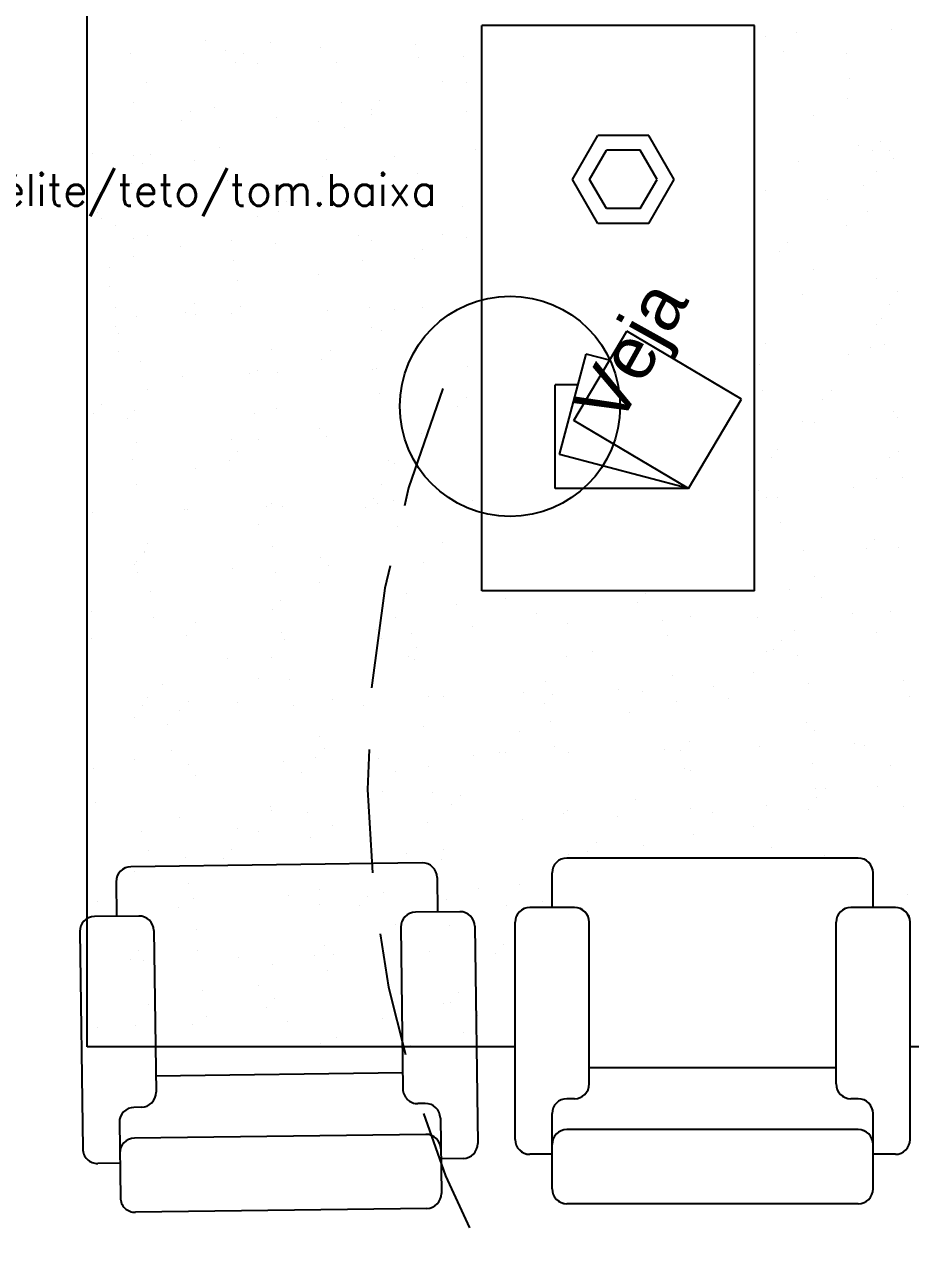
# Model space of a CAD drawing. Header units: millimetres. Extents: x 2182 to 2335, y 1488 to 1614.
# Drawn here: x 2254.637 to 2256.432, y 1510.152 to 1512.62 of the extents above; entities that cross this region are included whole.
import ezdxf

# ---------------------------------------------------------------- set-up
doc = ezdxf.new("R2010")
doc.units = ezdxf.units.MM
doc.linetypes.add('DASHED', pattern=[0.75, 0.5, -0.25])
doc.styles.add('Arial', font='arial.ttf')
doc.styles.add('ROMANS', font='romans')

# ---------------------------------------------------------------- blocks, each defined once
blk = doc.blocks.new('MOD-SOF1')
for p, q in [((-0.295, 0.35), (0.295, 0.35)), ((-0.325, 0.1675), (-0.325, 0.32)), ((0.325, 0.1675), (0.325, 0.32)), ((-0.37, 0.25), (-0.325, 0.25)), ((0.325, 0.25), (0.37, 0.25)), ((-0.4, -0.22), (-0.4, 0.22)), ((-0.295, 0.2), (0.295, 0.2)), ((0.4, -0.22), (0.4, 0.22)), ((-0.295, 0.1375), (-0.28, 0.1375)), ((0.28, 0.1375), (0.295, 0.1375)), ((-0.25, -0.22), (-0.25, 0.1075)), ((0.25, -0.22), (0.25, 0.1075)), ((-0.25, 0.075), (0.25, 0.075)), ((-0.37, -0.25), (-0.28, -0.25)), ((-0.325, -0.32), (-0.325, -0.2511)), ((0.28, -0.25), (0.37, -0.25)), ((0.325, -0.32), (0.325, -0.2511)), ((-0.295, -0.35), (0.295, -0.35))]:
    blk.add_line(p, q)
for centre, start, end in [((-0.295, 0.32), 90, 180), ((0.295, 0.32), 0, 90), ((-0.37, 0.22), 90, 180), ((0.37, 0.22), 0, 90), ((-0.295, 0.23), 180, 270), ((0.295, 0.23), 270, 0), ((-0.295, 0.1675), 180, 270), ((0.295, 0.1675), 270, 0), ((-0.28, 0.1075), 0, 90), ((0.28, 0.1075), 90, 180), ((-0.37, -0.22), 180, 270), ((-0.28, -0.22), 270, 0), ((0.28, -0.22), 180, 270), ((0.37, -0.22), 270, 0), ((-0.295, -0.32), 180, 270), ((0.295, -0.32), 270, 0)]:
    blk.add_arc(centre, 0.03, start, end)
blk = doc.blocks.new('_X361')
for p, q in [((-0.6596, 1.062), (-0.6596, 1.062)), ((-0.6034, 1.0623), (-0.6034, 1.0623)), ((-0.1337, 1.0705), (-0.1337, 1.0705)), ((-1.4473, 1.0502), (-1.4473, 1.0502)), ((-1.1915, 1.049), (-1.1915, 1.049)), ((-0.991, 1.0543), (-0.991, 1.0543)), ((-0.9214, 1.0587), (-0.9214, 1.0587)), ((-0.4038, 1.0608), (-0.4038, 1.0608)), ((-0.2033, 1.0589), (-0.2033, 1.0589)), ((-0.1848, 1.042), (-0.1848, 1.042)), ((0.1907, 1.0425), (0.1907, 1.0425)), ((0.2028, 1.0501), (0.2028, 1.0501)), ((0.2428, 1.0493), (0.2428, 1.0493)), ((0.3241, 1.06), (0.3241, 1.06)), ((-0.0264, 1.0139), (-0.0264, 1.0139)), ((0.0549, 1.0246), (0.0549, 1.0246)), ((-0.2143, 0.9892), (-0.2143, 0.9892)), ((-0.0784, 1.007), (-0.0784, 1.007)), ((-1.4427, 0.9734), (-1.4427, 0.9734)), ((-1.3101, 0.9834), (-1.3101, 0.9834)), ((-1.2916, 0.9665), (-1.2916, 0.9665)), ((-1.1313, 0.974), (-1.1313, 0.974)), ((-0.904, 0.9746), (-0.904, 0.9746)), ((-0.8199, 0.9746), (-0.8199, 0.9746)), ((-0.5244, 0.9683), (-0.5244, 0.9683)), ((-0.5085, 0.9751), (-0.5085, 0.9751)), ((-0.5039, 0.9711), (-0.5039, 0.9711)), ((-0.3476, 0.9716), (-0.3476, 0.9716)), ((-0.2956, 0.9785), (-0.2956, 0.9785)), ((-0.2627, 0.9716), (-0.2627, 0.9716)), ((-0.1971, 0.9757), (-0.1971, 0.9757)), ((-0.0069, 0.9704), (-0.0069, 0.9704)), ((0.1143, 0.9763), (0.1143, 0.9763)), ((0.2632, 0.9801), (0.2632, 0.9801)), ((0.4257, 0.9768), (0.4257, 0.9768)), ((0.525, 0.9835), (0.525, 0.9835)), ((-1.4006, 0.9466), (-1.4006, 0.9466)), ((-1.3121, 0.9564), (-1.3121, 0.9564)), ((-1.0892, 0.9471), (-1.0892, 0.9471)), ((-1.0503, 0.9598), (-1.0503, 0.9598)), ((-0.7945, 0.9585), (-0.7945, 0.9585)), ((-0.7777, 0.9477), (-0.7777, 0.9477)), ((-0.5647, 0.943), (-0.5647, 0.943)), ((-0.4854, 0.9542), (-0.4854, 0.9542)), ((-0.4834, 0.9537), (-0.4834, 0.9537)), ((-0.4663, 0.9483), (-0.4663, 0.9483)), ((-0.1549, 0.9488), (-0.1549, 0.9488)), ((-0.0978, 0.9623), (-0.0978, 0.9623)), ((0.1565, 0.9494), (0.1565, 0.9494)), ((0.3023, 0.9588), (0.3023, 0.9588)), ((0.3208, 0.942), (0.3208, 0.942)), ((0.4679, 0.95), (0.4679, 0.95)), ((-0.7526, 0.9183), (-0.7526, 0.9183)), ((-0.6168, 0.9362), (-0.6168, 0.9362)), ((-0.886, 0.9007), (-0.886, 0.9007)), ((-0.8339, 0.9076), (-0.8339, 0.9076)), ((-1.2046, 0.8868), (-1.2046, 0.8868)), ((-1.1551, 0.8653), (-1.1551, 0.8653)), ((-1.1031, 0.8721), (-1.1031, 0.8721)), ((-1.0218, 0.8828), (-1.0218, 0.8828)), ((-0.9151, 0.866), (-0.9151, 0.866)), ((-0.8045, 0.8834), (-0.8045, 0.8834)), ((-0.786, 0.8665), (-0.786, 0.8665)), ((-0.6533, 0.8694), (-0.6533, 0.8694)), ((-0.3984, 0.8745), (-0.3984, 0.8745)), ((-0.3975, 0.8681), (-0.3975, 0.8681)), ((-0.1274, 0.8779), (-0.1274, 0.8779)), ((0.0017, 0.8711), (0.0017, 0.8711)), ((0.1343, 0.8812), (0.1343, 0.8812)), ((0.3901, 0.88), (0.3901, 0.88)), ((-1.441, 0.8575), (-1.441, 0.8575)), ((-1.291, 0.8474), (-1.291, 0.8474)), ((-1.2488, 0.8499), (-1.2488, 0.8499)), ((-1.1852, 0.8563), (-1.1852, 0.8563)), ((-0.9373, 0.8504), (-0.9373, 0.8504)), ((-0.6259, 0.851), (-0.6259, 0.851)), ((-0.3145, 0.8516), (-0.3145, 0.8516)), ((-0.0031, 0.8521), (-0.0031, 0.8521)), ((0.0201, 0.8542), (0.0201, 0.8542)), ((0.3083, 0.8527), (0.3083, 0.8527)), ((0.4078, 0.8622), (0.4078, 0.8622)), ((-1.4243, 0.8298), (-1.4243, 0.8298)), ((-1.3723, 0.8367), (-1.3723, 0.8367)), ((0.5521, 0.8311), (0.5521, 0.8311)), ((-1.1051, 0.7956), (-1.1051, 0.7956)), ((0.2829, 0.7957), (0.2829, 0.7957)), ((0.335, 0.8025), (0.335, 0.8025)), ((0.4163, 0.8133), (0.4163, 0.8133)), ((0.5313, 0.7908), (0.5313, 0.7908)), ((-1.0867, 0.7787), (-1.0867, 0.7787)), ((-1.044, 0.7671), (-1.044, 0.7671)), ((-0.7882, 0.7659), (-0.7882, 0.7659)), ((-0.6991, 0.7867), (-0.6991, 0.7867)), ((-0.5181, 0.7756), (-0.5181, 0.7756)), ((-0.2989, 0.7833), (-0.2989, 0.7833)), ((-0.2805, 0.7664), (-0.2805, 0.7664)), ((-0.2564, 0.7789), (-0.2564, 0.7789)), ((-0.0006, 0.7777), (-0.0006, 0.7777)), ((0.0658, 0.7671), (0.0658, 0.7671)), ((0.1071, 0.7745), (0.1071, 0.7745)), ((0.1471, 0.7778), (0.1471, 0.7778)), ((0.2695, 0.7874), (0.2695, 0.7874)), ((0.5073, 0.771), (0.5073, 0.771)), ((-1.3058, 0.7638), (-1.3058, 0.7638)), ((-0.1221, 0.7424), (-0.1221, 0.7424)), ((0.0138, 0.7603), (0.0138, 0.7603)), ((0.5257, 0.7541), (0.5257, 0.7541)), ((-1.362, 0.723), (-1.362, 0.723)), ((-1.0506, 0.7236), (-1.0506, 0.7236)), ((-0.7391, 0.7242), (-0.7391, 0.7242)), ((-0.4277, 0.7247), (-0.4277, 0.7247)), ((-0.2554, 0.7248), (-0.2554, 0.7248)), ((-0.2034, 0.7317), (-0.2034, 0.7317)), ((-0.1163, 0.7253), (-0.1163, 0.7253)), ((0.1951, 0.7259), (0.1951, 0.7259)), ((0.5065, 0.7264), (0.5065, 0.7264)), ((-1.4057, 0.7078), (-1.4057, 0.7078)), ((-1.3198, 0.6962), (-1.3198, 0.6962)), ((-1.0084, 0.6967), (-1.0084, 0.6967)), ((-0.9997, 0.699), (-0.9997, 0.699)), ((-0.697, 0.6973), (-0.697, 0.6973)), ((-0.5995, 0.6955), (-0.5995, 0.6955)), ((-0.4725, 0.6962), (-0.4725, 0.6962)), ((-0.3912, 0.7069), (-0.3912, 0.7069)), ((-0.3856, 0.6979), (-0.3856, 0.6979)), ((-0.0741, 0.6984), (-0.0741, 0.6984)), ((0.2373, 0.699), (0.2373, 0.699)), ((0.5487, 0.6996), (0.5487, 0.6996)), ((-1.3873, 0.6909), (-1.3873, 0.6909)), ((-0.9088, 0.6733), (-0.9088, 0.6733)), ((-0.6604, 0.6715), (-0.6604, 0.6715)), ((-0.647, 0.6767), (-0.647, 0.6767)), ((-0.5811, 0.6787), (-0.5811, 0.6787)), ((-0.5246, 0.6894), (-0.5246, 0.6894)), ((-0.3912, 0.6754), (-0.3912, 0.6754)), ((-0.1935, 0.6867), (-0.1935, 0.6867)), ((-0.1212, 0.6852), (-0.1212, 0.6852)), ((0.1406, 0.6885), (0.1406, 0.6885)), ((0.2067, 0.6833), (0.2067, 0.6833)), ((0.2251, 0.6664), (0.2251, 0.6664)), ((0.3964, 0.6873), (0.3964, 0.6873)), ((-1.4347, 0.6648), (-1.4347, 0.6648)), ((-1.1789, 0.6636), (-1.1789, 0.6636)), ((-0.7938, 0.6539), (-0.7938, 0.6539)), ((-0.7417, 0.6608), (-0.7417, 0.6608)), ((-1.0629, 0.6185), (-1.0629, 0.6185)), ((-1.0109, 0.6254), (-1.0109, 0.6254)), ((-0.9296, 0.6361), (-0.9296, 0.6361)), ((-1.4794, 0.5989), (-1.4794, 0.5989)), ((-1.3003, 0.6112), (-1.3003, 0.6112)), ((-1.1988, 0.6006), (-1.1988, 0.6006)), ((-1.168, 0.5995), (-1.168, 0.5995)), ((-0.9001, 0.6078), (-0.9001, 0.6078)), ((-0.8566, 0.6), (-0.8566, 0.6)), ((-0.5452, 0.6006), (-0.5452, 0.6006)), ((-0.4941, 0.5989), (-0.4941, 0.5989)), ((-0.2338, 0.6012), (-0.2338, 0.6012)), ((-0.0939, 0.5955), (-0.0939, 0.5955)), ((0.0777, 0.6017), (0.0777, 0.6017)), ((0.2758, 0.5948), (0.2758, 0.5948)), ((0.3891, 0.6023), (0.3891, 0.6023)), ((0.5376, 0.5981), (0.5376, 0.5981)), ((-1.3321, 0.5831), (-1.3321, 0.5831)), ((-1.2995, 0.5711), (-1.2995, 0.5711)), ((-1.2801, 0.5899), (-1.2801, 0.5899)), ((-1.0377, 0.5744), (-1.0377, 0.5744)), ((-0.8817, 0.5909), (-0.8817, 0.5909)), ((-0.7819, 0.5732), (-0.7819, 0.5732)), ((-0.5118, 0.5829), (-0.5118, 0.5829)), ((-0.2501, 0.5863), (-0.2501, 0.5863)), ((-0.0755, 0.5786), (-0.0755, 0.5786)), ((0.0057, 0.585), (0.0057, 0.585)), ((0.3121, 0.5867), (0.3121, 0.5867)), ((-1.4679, 0.5652), (-1.4679, 0.5652)), ((0.3751, 0.5489), (0.3751, 0.5489)), ((0.4272, 0.5558), (0.4272, 0.5558)), ((0.5085, 0.5665), (0.5085, 0.5665)), ((-1.2007, 0.52), (-1.2007, 0.52)), ((0.158, 0.5203), (0.158, 0.5203)), ((0.2393, 0.531), (0.2393, 0.531)), ((-1.1823, 0.5031), (-1.1823, 0.5031)), ((-0.7947, 0.5112), (-0.7947, 0.5112)), ((-0.3946, 0.5077), (-0.3946, 0.5077)), ((-0.0299, 0.4956), (-0.0299, 0.4956)), ((0.0115, 0.4989), (0.0115, 0.4989)), ((0.106, 0.5135), (0.106, 0.5135)), ((0.1469, 0.4958), (0.1469, 0.4958)), ((0.4027, 0.4946), (0.4027, 0.4946)), ((0.4116, 0.4955), (0.4116, 0.4955)), ((-1.4284, 0.4721), (-1.4284, 0.4721)), ((-1.2812, 0.4726), (-1.2812, 0.4726)), ((-1.1726, 0.4709), (-1.1726, 0.4709)), ((-0.9698, 0.4732), (-0.9698, 0.4732)), ((-0.9025, 0.4806), (-0.9025, 0.4806)), ((-0.6584, 0.4738), (-0.6584, 0.4738)), ((-0.6407, 0.484), (-0.6407, 0.484)), ((-0.3849, 0.4828), (-0.3849, 0.4828)), ((-0.3761, 0.4908), (-0.3761, 0.4908)), ((-0.347, 0.4743), (-0.347, 0.4743)), ((-0.1632, 0.478), (-0.1632, 0.478)), ((-0.1149, 0.4925), (-0.1149, 0.4925)), ((-0.1112, 0.4849), (-0.1112, 0.4849)), ((-0.0356, 0.4749), (-0.0356, 0.4749)), ((0.2759, 0.4755), (0.2759, 0.4755)), ((0.4301, 0.4786), (0.4301, 0.4786)), ((-1.239, 0.4458), (-1.239, 0.4458)), ((-0.9276, 0.4463), (-0.9276, 0.4463)), ((-0.6162, 0.4469), (-0.6162, 0.4469)), ((-0.3803, 0.4495), (-0.3803, 0.4495)), ((-0.3048, 0.4475), (-0.3048, 0.4475)), ((-0.299, 0.4602), (-0.299, 0.4602)), ((0.0066, 0.448), (0.0066, 0.448)), ((0.318, 0.4486), (0.318, 0.4486)), ((-1.0953, 0.4234), (-1.0953, 0.4234)), ((-0.6952, 0.42), (-0.6952, 0.42)), ((-0.5682, 0.4247), (-0.5682, 0.4247)), ((-0.4324, 0.4426), (-0.4324, 0.4426)), ((-1.4829, 0.4154), (-1.4829, 0.4154)), ((-0.7016, 0.4072), (-0.7016, 0.4072)), ((-0.6767, 0.4031), (-0.6767, 0.4031)), ((-0.6495, 0.414), (-0.6495, 0.414)), ((-0.2891, 0.4111), (-0.2891, 0.4111)), ((0.111, 0.4077), (0.111, 0.4077)), ((0.2821, 0.4021), (0.2821, 0.4021)), ((0.5171, 0.3988), (0.5171, 0.3988)), ((0.5439, 0.4054), (0.5439, 0.4054)), ((-1.2932, 0.3784), (-1.2932, 0.3784)), ((-1.0314, 0.3817), (-1.0314, 0.3817)), ((-0.9707, 0.3717), (-0.9707, 0.3717)), ((-0.9187, 0.3786), (-0.9187, 0.3786)), ((-0.8374, 0.3893), (-0.8374, 0.3893)), ((-0.7756, 0.3805), (-0.7756, 0.3805)), ((-0.5055, 0.3902), (-0.5055, 0.3902)), ((-0.2438, 0.3936), (-0.2438, 0.3936)), ((0.012, 0.3923), (0.012, 0.3923)), ((0.1295, 0.3908), (0.1295, 0.3908)), ((-1.3986, 0.3485), (-1.3986, 0.3485)), ((-1.1066, 0.3538), (-1.1066, 0.3538)), ((-1.0872, 0.349), (-1.0872, 0.349)), ((-0.7758, 0.3496), (-0.7758, 0.3496)), ((-0.4644, 0.3502), (-0.4644, 0.3502)), ((-0.153, 0.3507), (-0.153, 0.3507)), ((0.1584, 0.3513), (0.1584, 0.3513)), ((0.4698, 0.3519), (0.4698, 0.3519)), ((-1.3959, 0.3356), (-1.3959, 0.3356)), ((-1.2399, 0.3363), (-1.2399, 0.3363)), ((-1.1879, 0.3431), (-1.1879, 0.3431)), ((-0.9958, 0.3322), (-0.9958, 0.3322)), ((-0.5897, 0.3234), (-0.5897, 0.3234)), ((-1.457, 0.3077), (-1.457, 0.3077)), ((-1.3757, 0.3184), (-1.3757, 0.3184)), ((-0.9773, 0.3153), (-0.9773, 0.3153)), ((-0.1896, 0.3199), (-0.1896, 0.3199)), ((-0.1712, 0.303), (-0.1712, 0.303)), ((-0.1086, 0.2998), (-0.1086, 0.2998)), ((0.1532, 0.3031), (0.1532, 0.3031)), ((0.2165, 0.3111), (0.2165, 0.3111)), ((0.409, 0.3019), (0.409, 0.3019)), ((0.4673, 0.3021), (0.4673, 0.3021)), ((0.5194, 0.309), (0.5194, 0.309)), ((-1.4221, 0.2795), (-1.4221, 0.2795)), ((-1.1663, 0.2782), (-1.1663, 0.2782)), ((-0.8962, 0.288), (-0.8962, 0.288)), ((-0.6345, 0.2913), (-0.6345, 0.2913)), ((-0.3786, 0.2901), (-0.3786, 0.2901)), ((0.2502, 0.2736), (0.2502, 0.2736)), ((0.3315, 0.2843), (0.3315, 0.2843)), ((-1.2964, 0.2444), (-1.2964, 0.2444)), ((-1.278, 0.2275), (-1.278, 0.2275)), ((-1.2004, 0.2222), (-1.2004, 0.2222)), ((-0.8903, 0.2356), (-0.8903, 0.2356)), ((-0.889, 0.2228), (-0.889, 0.2228)), ((-0.5776, 0.2233), (-0.5776, 0.2233)), ((-1.1583, 0.1954), (-1.1583, 0.1954)), ((-1.0251, 0.189), (-1.0251, 0.189)), ((-0.8469, 0.1959), (-0.8469, 0.1959)), ((-0.7693, 0.1878), (-0.7693, 0.1878)), ((-0.6094, 0.1604), (-0.6094, 0.1604)), ((-1.191, 0.1478), (-1.191, 0.1478)), ((-0.8785, 0.125), (-0.8785, 0.125)), ((-0.8265, 0.1318), (-0.8265, 0.1318)), ((-0.7908, 0.1444), (-0.7908, 0.1444)), ((-0.7724, 0.1275), (-0.7724, 0.1275)), ((-0.7452, 0.1425), (-0.7452, 0.1425)), ((-1.0144, 0.1071), (-1.0144, 0.1071)), ((-0.6951, 0.0992), (-0.6951, 0.0992)), ((-1.0957, 0.0964), (-1.0957, 0.0964)), ((-1.0065, 0.0986), (-1.0065, 0.0986)), ((-0.8899, 0.0953), (-0.8899, 0.0953)), ((-0.6282, 0.0986), (-0.6282, 0.0986)), ((-1.0914, 0.0566), (-1.0914, 0.0566)), ((-1.073, 0.0397), (-1.073, 0.0397)), ((-0.6854, 0.0478), (-0.6854, 0.0478)), ((-1.0188, -0.0036), (-1.0188, -0.0036)), ((-0.763, -0.0049), (-0.763, -0.0049)), ((-0.986, -0.04), (-0.986, -0.04)), ((-0.8083, -0.0276), (-0.8083, -0.0276)), ((-0.5859, -0.0434), (-0.5859, -0.0434)), ((-1.0775, -0.0551), (-1.0775, -0.0551)), ((-0.7661, -0.0545), (-0.7661, -0.0545)), ((-0.5674, -0.0603), (-0.5674, -0.0603)), ((-0.8836, -0.0974), (-0.8836, -0.0974)), ((-0.6219, -0.0941), (-0.6219, -0.0941)), ((-0.7863, -0.1218), (-0.7863, -0.1218)), ((-0.7343, -0.115), (-0.7343, -0.115)), ((-0.653, -0.1043), (-0.653, -0.1043)), ((-0.9222, -0.1397), (-0.9222, -0.1397)), ((-0.8865, -0.1312), (-0.8865, -0.1312)), ((-1.0555, -0.1573), (-1.0555, -0.1573)), ((-1.0035, -0.1504), (-1.0035, -0.1504)), ((-0.9257, -0.1518), (-0.9257, -0.1518)), ((-0.868, -0.1481), (-0.868, -0.1481)), ((-0.6143, -0.1512), (-0.6143, -0.1512)), ((-1.0125, -0.1963), (-1.0125, -0.1963)), ((-0.7567, -0.1975), (-0.7567, -0.1975)), ((-0.781, -0.2278), (-0.781, -0.2278)), ((-1.0389, -0.2786), (-1.0389, -0.2786)), ((-0.8773, -0.2901), (-0.8773, -0.2901)), ((-0.7275, -0.278), (-0.7275, -0.278)), ((-0.6156, -0.2867), (-0.6156, -0.2867)), ((-0.3597, -0.288), (-0.3597, -0.288)), ((-0.1037, -0.2909), (-0.1037, -0.2909)), ((-1.0816, -0.3156), (-1.0816, -0.3156)), ((-0.9968, -0.3055), (-0.9968, -0.3055)), ((-0.6853, -0.3049), (-0.6853, -0.3049)), ((-0.6815, -0.319), (-0.6815, -0.319)), ((-0.3739, -0.3043), (-0.3739, -0.3043)), ((-0.2916, -0.3156), (-0.2916, -0.3156)), ((-0.1558, -0.2977), (-0.1558, -0.2977)), ((-0.0625, -0.3038), (-0.0625, -0.3038)), ((0.2489, -0.3032), (0.2489, -0.3032)), ((0.5603, -0.3026), (0.5603, -0.3026)), ((-0.6631, -0.3359), (-0.6631, -0.3359)), ((-0.425, -0.3332), (-0.425, -0.3332)), ((-0.3729, -0.3263), (-0.3729, -0.3263)), ((-0.2755, -0.3279), (-0.2755, -0.3279)), ((0.1247, -0.3313), (0.1247, -0.3313)), ((0.5307, -0.3401), (0.5307, -0.3401)), ((-0.6941, -0.3686), (-0.6941, -0.3686)), ((-0.6421, -0.3617), (-0.6421, -0.3617)), ((-0.5608, -0.351), (-0.5608, -0.351)), ((0.1431, -0.3482), (0.1431, -0.3482)), ((0.3073, -0.3687), (0.3073, -0.3687)), ((0.5691, -0.3653), (0.5691, -0.3653)), ((-1.0062, -0.389), (-1.0062, -0.389)), ((-0.83, -0.3865), (-0.83, -0.3865)), ((-0.7504, -0.3902), (-0.7504, -0.3902)), ((-0.4803, -0.3805), (-0.4803, -0.3805)), ((-0.2186, -0.3772), (-0.2186, -0.3772)), ((0.0372, -0.3784), (0.0372, -0.3784)), ((-0.9821, -0.4068), (-0.9821, -0.4068)), ((-0.9633, -0.404), (-0.9633, -0.404)), ((-0.9113, -0.3972), (-0.9113, -0.3972)), ((-0.8449, -0.4022), (-0.8449, -0.4022)), ((-0.5761, -0.4156), (-0.5761, -0.4156)), ((-0.5335, -0.4016), (-0.5335, -0.4016)), ((-0.2221, -0.4011), (-0.2221, -0.4011)), ((-0.1759, -0.4191), (-0.1759, -0.4191)), ((0.0893, -0.4005), (0.0893, -0.4005)), ((0.4007, -0.3999), (0.4007, -0.3999)), ((-1.0991, -0.4219), (-1.0991, -0.4219)), ((-0.9637, -0.4237), (-0.9637, -0.4237)), ((-0.1575, -0.436), (-0.1575, -0.436)), ((0.2301, -0.4279), (0.2301, -0.4279)), ((0.1784, -0.4676), (0.1784, -0.4676)), ((0.4342, -0.4688), (0.4342, -0.4688)), ((0.5268, -0.4668), (0.5268, -0.4668)), ((-0.871, -0.4828), (-0.871, -0.4828)), ((-0.6093, -0.4794), (-0.6093, -0.4794)), ((-0.3534, -0.4806), (-0.3534, -0.4806)), ((-0.0834, -0.4709), (-0.0834, -0.4709)), ((0.3389, -0.4915), (0.3389, -0.4915)), ((0.4748, -0.4736), (0.4748, -0.4736)), ((-0.8767, -0.5034), (-0.8767, -0.5034)), ((-0.4765, -0.5068), (-0.4765, -0.5068)), ((-0.0705, -0.5157), (-0.0705, -0.5157)), ((0.2056, -0.5091), (0.2056, -0.5091)), ((0.2576, -0.5022), (0.2576, -0.5022)), ((-0.9582, -0.529), (-0.9582, -0.529)), ((-0.6467, -0.5284), (-0.6467, -0.5284)), ((-0.4581, -0.5237), (-0.4581, -0.5237)), ((-0.3353, -0.5279), (-0.3353, -0.5279)), ((-0.0239, -0.5273), (-0.0239, -0.5273)), ((-0.0115, -0.5376), (-0.0115, -0.5376)), ((0.0698, -0.5269), (0.0698, -0.5269)), ((0.2875, -0.5268), (0.2875, -0.5268)), ((0.3296, -0.5191), (0.3296, -0.5191)), ((0.3481, -0.536), (0.3481, -0.536)), ((-0.916, -0.5559), (-0.916, -0.5559)), ((-0.6046, -0.5553), (-0.6046, -0.5553)), ((-0.2932, -0.5547), (-0.2932, -0.5547)), ((-0.1994, -0.5624), (-0.1994, -0.5624)), ((-0.0636, -0.5445), (-0.0636, -0.5445)), ((0.0183, -0.5542), (0.0183, -0.5542)), ((0.3136, -0.5613), (0.3136, -0.5613)), ((0.3297, -0.5536), (0.3297, -0.5536)), ((0.5754, -0.558), (0.5754, -0.558)), ((-1.1773, -0.5912), (-1.1773, -0.5912)), ((-0.9999, -0.5817), (-0.9999, -0.5817)), ((-0.7441, -0.5829), (-0.7441, -0.5829)), ((-0.474, -0.5732), (-0.474, -0.5732)), ((-0.3328, -0.5799), (-0.3328, -0.5799)), ((-0.2807, -0.5731), (-0.2807, -0.5731)), ((-0.2123, -0.5698), (-0.2123, -0.5698)), ((0.0435, -0.5711), (0.0435, -0.5711)), ((-0.7772, -0.5946), (-0.7772, -0.5946))]:
    blk.add_line(p, q)
blk = doc.blocks.new('S-ESTAR')
at = {"color": 1}
for p, q in [((-1.5048, 1.2793), (1.4645, 1.2793)), ((-1.5048, 0.4129), (-1.5048, 1.2793)), ((-0.5815, -0.0721), (-0.5815, 0.48)), ((-0.5815, 0.48), (0.5636, 0.48)), ((0.5636, -0.0721), (0.5636, 0.48)), ((0.1627, 0.2451), (0.2519, 0.2966)), ((0.2519, 0.2966), (0.3411, 0.2451)), ((0.1927, 0.2278), (0.2519, 0.262)), ((0.2519, 0.262), (0.3111, 0.2278)), ((0.1627, 0.1421), (0.1627, 0.2451)), ((0.1927, 0.1595), (0.1927, 0.2278)), ((0.3111, 0.1595), (0.3111, 0.2278)), ((0.3411, 0.1421), (0.3411, 0.2451)), ((0.1927, 0.1595), (0.2519, 0.1253)), ((0.2519, 0.1253), (0.3111, 0.1595)), ((0.1627, 0.1421), (0.2519, 0.0906)), ((0.2519, 0.0906), (0.3411, 0.1421)), ((-0.5815, -0.0721), (0.5636, -0.0721)), ((-1.5048, -0.9126), (-1.5048, -0.3871))]:
    blk.add_line(p, q, dxfattribs=at)
for p, q in [((-1.6928, 0.4129), (-1.2528, 0.4129)), ((-1.7228, 0.3379), (-1.7228, 0.3829)), ((-1.2228, 0.2929), (-1.2228, 0.3829)), ((-1.7928, 0.3379), (-1.6403, 0.3379)), ((-1.2217, 0.3379), (-1.1528, 0.3379)), ((-0.3741, 0.0617), (-0.3741, 0.3317)), ((-0.3741, 0.3317), (-0.1641, 0.3317)), ((-0.3741, 0.0617), (-0.305, 0.3228)), ((-0.305, 0.3228), (-0.102, 0.2691)), ((-0.1641, 0.2855), (-0.1641, 0.3317)), ((-1.8228, -0.2821), (-1.8228, 0.3079)), ((-1.6728, -0.2821), (-1.6728, 0.3079)), ((-1.6103, 0.2929), (-1.6103, 0.3079)), ((-1.1228, -0.2821), (-1.1228, 0.3079)), ((-0.3741, 0.0617), (-0.2363, 0.2939)), ((-0.2363, 0.2939), (-0.0557, 0.1868)), ((-1.5803, 0.2629), (-1.2528, 0.2629)), ((-1.5478, -0.2371), (-1.5478, 0.2629)), ((-0.1145, 0.2217), (-0.102, 0.2691)), ((-0.1935, -0.0454), (-0.0557, 0.1868)), ((-0.3741, 0.0617), (-0.1935, -0.0454)), ((-1.5803, -0.2371), (-1.2528, -0.2371)), ((-1.6103, -0.2821), (-1.6103, -0.2671)), ((-1.2228, -0.3571), (-1.2228, -0.2671)), ((-1.7928, -0.3121), (-1.6403, -0.3121)), ((-1.7228, -0.3571), (-1.7228, -0.3121)), ((-1.2217, -0.3121), (-1.1528, -0.3121)), ((-1.6928, -0.3871), (-1.2528, -0.3871))]:
    blk.add_line(p, q)
for centre, start, end in [((-1.6928, 0.3829), 90, 180), ((-1.2528, 0.3829), 0, 90), ((-1.7928, 0.3079), 90, 180), ((-1.7028, 0.3079), 0, 90), ((-1.6403, 0.3079), 0, 90), ((-1.1528, 0.3079), 0, 90), ((-1.5803, 0.2929), 180, 270), ((-1.2528, 0.2929), 270, 0), ((-1.5803, -0.2671), 90, 180), ((-1.2528, -0.2671), 0, 90), ((-1.7928, -0.2821), 180, 270), ((-1.7028, -0.2821), 270, 0), ((-1.6403, -0.2821), 270, 0), ((-1.1528, -0.2821), 270, 0), ((-1.6928, -0.3571), 180, 270), ((-1.2528, -0.3571), 270, 0)]:
    blk.add_arc(centre, 0.03, start, end)
blk.add_blockref('_X361', (-0.0189, 0.2087))
at = {"style": 'Arial'}
blk.add_text('Veja', height=0.1063, rotation=330.9, dxfattribs=at).set_placement((-0.2531, 0.204))

msp = doc.modelspace()

# ---------------------------------------------------------------- hatches: boundary and pattern name
at = {"linetype": 'Continuous'}
h = msp.add_hatch(dxfattribs=at)
h.set_pattern_fill('AR-SAND', color=8, scale=0.0061)
h.set_pattern_definition([(37.5, (-55.79697, -63.74286), (-0.00976019, 0.298542075), [0, -0.2355088, 0, -0.263398, 0, -0.2517775]), (7.5, (-55.79697, -63.74286), (0.2742092, 0.43726331), [0, -0.1270508, 0, -0.2122678, 0, -0.0813435]), (327.5, (-55.98755, -63.74286), (0.482505346, 0.000876683), [0, -0.07747, 0, -0.278892, 0, -0.364109]), (317.5, (-55.98755, -63.74286), (0.465769436, 0.13598689), [0, -0.038735, 0, -0.1828292, 0, -0.209169])])
h.paths.add_polyline_path([(2261.3566, 1515.6212), (2253.5604, 1515.6212), (2253.5604, 1514.7962), (2261.3566, 1514.7962)])
h.paths.add_polyline_path([(2257.0514, 1514.7962), (2253.5604, 1514.7962), (2253.5604, 1514.1962), (2257.0514, 1514.1962)])
h.paths.add_polyline_path([(2261.3566, 1514.7962), (2257.0514, 1514.7962), (2257.0514, 1514.1962), (2257.8162, 1514.1962), (2258.8162, 1514.1962), (2261.2162, 1514.1962), (2261.3566, 1514.1962)])
h.paths.add_polyline_path([(2262.8101, 1515.6212), (2261.3566, 1515.6212), (2261.3566, 1514.7962), (2262.8101, 1514.7962)])
h.paths.add_polyline_path([(2262.8101, 1514.7962), (2261.3566, 1514.7962), (2261.3566, 1514.1962), (2262.2162, 1514.1962), (2262.8101, 1514.1962)])
h.paths.add_polyline_path([(2266.1162, 1514.7962), (2262.8101, 1514.7962), (2262.8101, 1514.1962), (2265.5162, 1514.1962), (2265.5162, 1513.7961), (2265.5162, 1512.2963), (2265.5162, 1511.8962), (2266.1162, 1511.8962)], flags=17)
h.paths.add_polyline_path([(2268.4412, 1515.4549, -0.246894), (2268.2748, 1515.6212), (2262.8101, 1515.6212), (2262.8101, 1514.7962), (2266.1162, 1514.7962), (2266.1162, 1511.8962), (2268.4412, 1511.8962)])
h.paths.add_polyline_path([(2261.36, 1514.1921), (2261.36, 1515.7034), (2261.1998, 1515.7034), (2261.1998, 1514.1921)], flags=9)
h.paths.add_polyline_path([(2257.0198, 1514.1902), (2257.0198, 1515.7015), (2256.8597, 1515.7015), (2256.8597, 1514.1902)], flags=9)
h.paths.add_polyline_path([(2257.2252, 1514.7835), (2260.0748, 1514.7835), (2260.0748, 1515.0166), (2257.2252, 1515.0166)], flags=9)
h.paths.add_polyline_path([(2258.164, 1514.2017), (2258.6029, 1514.2068), (2258.599, 1514.5454), (2258.16, 1514.5402)], flags=24)
h.paths.add_polyline_path([(2262.7862, 1514.2056), (2262.7862, 1515.7009), (2262.626, 1515.7009), (2262.626, 1514.2056)], flags=9)
h.paths.add_polyline_path([(2261.5757, 1514.2483), (2262.0643, 1514.254), (2262.0605, 1514.5869), (2261.5718, 1514.5812)], flags=24)
h.paths.add_polyline_path([(2264.8609, 1514.2856), (2265.0629, 1514.751), (2264.8361, 1514.8495), (2264.634, 1514.3841)], flags=25)
h.paths.add_polyline_path([(2265.4803, 1512.8239), (2265.9193, 1512.829), (2265.9153, 1513.1676), (2265.4764, 1513.1625)], flags=24)
h.paths.add_polyline_path([(2266.1502, 1510.7889), (2266.1502, 1513.6385), (2265.9171, 1513.6385), (2265.9171, 1510.7889)], flags=9)

# ---------------------------------------------------------------- linework, layer by layer
at = {"color": 1}
for p, q in [((2254.7648, 1510.5491), (2254.7648, 1513.5184)), ((2256.1162, 1512.6175), (2255.5641, 1512.6175)), ((2255.5641, 1511.4724), (2255.5641, 1512.6175)), ((2256.1162, 1511.4724), (2256.1162, 1512.6175)), ((2255.7475, 1512.3058), (2255.799, 1512.395)), ((2255.902, 1512.395), (2255.799, 1512.395)), ((2255.9535, 1512.3058), (2255.902, 1512.395)), ((2255.7821, 1512.3058), (2255.8163, 1512.365)), ((2255.8846, 1512.365), (2255.8163, 1512.365)), ((2255.9188, 1512.3058), (2255.8846, 1512.365)), ((2255.799, 1512.2166), (2255.7475, 1512.3058)), ((2255.8163, 1512.2466), (2255.7821, 1512.3058)), ((2255.8846, 1512.2466), (2255.9188, 1512.3058)), ((2255.902, 1512.2166), (2255.9535, 1512.3058)), ((2255.8846, 1512.2466), (2255.8163, 1512.2466)), ((2255.902, 1512.2166), (2255.799, 1512.2166)), ((2256.1162, 1511.4724), (2255.5641, 1511.4724)), ((2256.9567, 1510.5491), (2256.4312, 1510.5491))]:
    msp.add_line(p, q, dxfattribs=at)
for p, q in [((2256.3934, 1512.6104), (2256.3934, 1512.6104)), ((2255.0043, 1512.5871), (2255.0043, 1512.5871)), ((2256.138, 1512.5953), (2256.138, 1512.5953)), ((2256.2007, 1512.6041), (2256.2007, 1512.6041)), ((2254.8519, 1512.56), (2254.8519, 1512.56)), ((2255.0446, 1512.5663), (2255.0446, 1512.5663)), ((2255.0813, 1512.5607), (2255.0813, 1512.5607)), ((2255.1358, 1512.5837), (2255.1358, 1512.5837)), ((2255.2373, 1512.5726), (2255.2373, 1512.5726)), ((2255.43, 1512.5789), (2255.43, 1512.5789)), ((2256.1755, 1512.5657), (2256.1755, 1512.5657)), ((2256.3022, 1512.5618), (2256.3022, 1512.5618)), ((2255.0644, 1512.5423), (2255.0644, 1512.5423)), ((2255.109, 1512.5415), (2255.109, 1512.5415)), ((2255.2689, 1512.5435), (2255.2689, 1512.5435)), ((2255.4366, 1512.5521), (2255.4366, 1512.5521)), ((2255.5264, 1512.5544), (2255.5264, 1512.5544)), ((2256.309, 1512.5098), (2256.309, 1512.5098)), ((2254.8854, 1512.5029), (2254.8854, 1512.5029)), ((2255.4835, 1512.5048), (2255.4835, 1512.5048)), ((2255.5333, 1512.5023), (2255.5333, 1512.5023)), ((2254.8586, 1512.4607), (2254.8586, 1512.4607)), ((2255.2796, 1512.4622), (2255.2796, 1512.4622)), ((2255.3568, 1512.4651), (2255.3568, 1512.4651)), ((2256.3042, 1512.4692), (2256.3042, 1512.4692)), ((2254.9732, 1512.4428), (2254.9732, 1512.4428)), ((2255.0221, 1512.4513), (2255.0221, 1512.4513)), ((2255.3399, 1512.4466), (2255.3399, 1512.4466)), ((2255.3408, 1512.4377), (2255.3408, 1512.4377)), ((2255.5335, 1512.444), (2255.5335, 1512.444)), ((2254.9554, 1512.4251), (2254.9554, 1512.4251)), ((2255.1481, 1512.4314), (2255.1481, 1512.4314)), ((2255.2331, 1512.4241), (2255.2331, 1512.4241)), ((2256.2353, 1512.4357), (2256.2353, 1512.4357)), ((2255.2865, 1512.4101), (2255.2865, 1512.4101)), ((2255.0329, 1512.37), (2255.0329, 1512.37)), ((2255.5511, 1512.3665), (2255.5511, 1512.3665)), ((2256.3269, 1512.3739), (2256.3269, 1512.3739)), ((2256.3545, 1512.3646), (2256.3545, 1512.3646)), ((2256.3714, 1512.3831), (2256.3714, 1512.3831)), ((2256.389, 1512.3647), (2256.389, 1512.3647)), ((2254.7754, 1512.3591), (2254.7754, 1512.3591)), ((2254.8591, 1512.354), (2254.8591, 1512.354)), ((2254.8766, 1512.3373), (2254.8766, 1512.3373)), ((2254.8934, 1512.3558), (2254.8934, 1512.3558)), ((2254.9827, 1512.3433), (2254.9827, 1512.3433)), ((2255.2487, 1512.3471), (2255.2487, 1512.3471)), ((2255.3868, 1512.353), (2255.3868, 1512.353)), ((2256.2041, 1512.3423), (2256.2041, 1512.3423)), ((2256.3967, 1512.3486), (2256.3967, 1512.3486)), ((2255.0397, 1512.3179), (2255.0397, 1512.3179)), ((2255.4333, 1512.3171), (2255.4333, 1512.3171)), ((2256.3622, 1512.3225), (2256.3622, 1512.3225)), ((2254.8108, 1512.2946), (2254.8108, 1512.2946)), ((2254.8553, 1512.2982), (2254.8553, 1512.2982)), ((2255.048, 1512.3045), (2255.048, 1512.3045)), ((2255.2406, 1512.3108), (2255.2406, 1512.3108)), ((2255.3599, 1512.3109), (2255.3599, 1512.3109)), ((2256.3376, 1512.2926), (2256.3376, 1512.2926)), ((2254.7861, 1512.2778), (2254.7861, 1512.2778)), ((2255.1364, 1512.2723), (2255.1364, 1512.2723)), ((2255.3044, 1512.2743), (2255.3044, 1512.2743)), ((2255.5618, 1512.2852), (2255.5618, 1512.2852)), ((2256.1386, 1512.2839), (2256.1386, 1512.2839)), ((2256.2633, 1512.2651), (2256.2633, 1512.2651)), ((2255.1521, 1512.2417), (2255.1521, 1512.2417)), ((2255.169, 1512.2601), (2255.169, 1512.2601)), ((2255.5243, 1512.2515), (2255.5243, 1512.2515)), ((2256.3445, 1512.2406), (2256.3445, 1512.2406)), ((2254.7853, 1512.2378), (2254.7853, 1512.2378)), ((2254.7929, 1512.2257), (2254.7929, 1512.2257)), ((2255.1095, 1512.2301), (2255.1095, 1512.2301)), ((2254.8215, 1512.2133), (2254.8215, 1512.2133)), ((2254.886, 1512.1915), (2254.886, 1512.1915)), ((2255.3151, 1512.193), (2255.3151, 1512.193)), ((2255.4841, 1512.1934), (2255.4841, 1512.1934)), ((2256.303, 1512.2134), (2256.303, 1512.2134)), ((2254.8591, 1512.1871), (2254.8591, 1512.1871)), ((2254.9542, 1512.1693), (2254.9542, 1512.1693)), ((2255.0576, 1512.1821), (2255.0576, 1512.1821)), ((2255.1469, 1512.1756), (2255.1469, 1512.1756)), ((2255.3396, 1512.1819), (2255.3396, 1512.1819)), ((2255.4446, 1512.1645), (2255.4446, 1512.1645)), ((2255.5323, 1512.1882), (2255.5323, 1512.1882)), ((2256.1836, 1512.1781), (2256.1836, 1512.1781)), ((2255.0609, 1512.1421), (2255.0609, 1512.1421)), ((2255.3219, 1512.141), (2255.3219, 1512.141)), ((2255.4277, 1512.146), (2255.4277, 1512.146)), ((2256.1667, 1512.1597), (2256.1667, 1512.1597)), ((2254.8108, 1512.1277), (2254.8108, 1512.1277)), ((2256.2359, 1512.1243), (2256.2359, 1512.1243)), ((2255.0683, 1512.1008), (2255.0683, 1512.1008)), ((2255.2337, 1512.1127), (2255.2337, 1512.1127)), ((2256.3623, 1512.1048), (2256.3623, 1512.1048)), ((2256.2138, 1512.0722), (2256.2138, 1512.0722)), ((2256.4065, 1512.0785), (2256.4065, 1512.0785)), ((2254.8215, 1512.0464), (2254.8215, 1512.0464)), ((2254.9812, 1512.0551), (2254.9812, 1512.0551)), ((2255.0751, 1512.0488), (2255.0751, 1512.0488)), ((2255.3365, 1512.0465), (2255.3365, 1512.0465)), ((2255.3874, 1512.0416), (2255.3874, 1512.0416)), ((2255.4431, 1512.047), (2255.4431, 1512.047)), ((2256.3896, 1512.0533), (2256.3896, 1512.0533)), ((2254.865, 1512.0281), (2254.865, 1512.0281)), ((2254.9643, 1512.0367), (2254.9643, 1512.0367)), ((2254.9833, 1512.0319), (2254.9833, 1512.0319)), ((2255.0577, 1512.0344), (2255.0577, 1512.0344)), ((2255.2504, 1512.0407), (2255.2504, 1512.0407)), ((2256.373, 1512.0235), (2256.373, 1512.0235)), ((2254.8284, 1511.9944), (2254.8284, 1511.9944)), ((2255.3398, 1512.0051), (2255.3398, 1512.0051)), ((2255.3605, 1511.9994), (2255.3605, 1511.9994)), ((2255.7502, 1511.8176), (2255.8573, 1511.9982)), ((2256.0895, 1511.8604), (2255.8573, 1511.9982)), ((2256.3627, 1512.0111), (2256.3627, 1512.0111)), ((2256.1392, 1511.9725), (2256.1392, 1511.9725)), ((2256.3799, 1511.9714), (2256.3799, 1511.9714)), ((2255.137, 1511.9609), (2255.137, 1511.9609)), ((2255.2568, 1511.9595), (2255.2568, 1511.9595)), ((2255.7213, 1511.7489), (2255.775, 1511.9519)), ((2255.8224, 1511.9394), (2255.775, 1511.9519)), ((2256.3063, 1511.9516), (2256.3063, 1511.9516)), ((2256.3511, 1511.9645), (2256.3511, 1511.9645)), ((2254.7649, 1511.9391), (2254.7649, 1511.9391)), ((2254.8731, 1511.9372), (2254.8731, 1511.9372)), ((2255.1101, 1511.9187), (2255.1101, 1511.9187)), ((2255.2399, 1511.9411), (2255.2399, 1511.9411)), ((2255.3429, 1511.9201), (2255.3429, 1511.9201)), ((2255.3505, 1511.9238), (2255.3505, 1511.9238)), ((2255.5356, 1511.9264), (2255.5356, 1511.9264)), ((2256.1263, 1511.9313), (2256.1263, 1511.9313)), ((2254.9575, 1511.9076), (2254.9575, 1511.9076)), ((2255.093, 1511.9129), (2255.093, 1511.9129)), ((2255.1502, 1511.9138), (2255.1502, 1511.9138)), ((2254.8866, 1511.8801), (2254.8866, 1511.8801)), ((2255.3574, 1511.8718), (2255.3574, 1511.8718)), ((2255.4847, 1511.882), (2255.4847, 1511.882)), ((2255.7124, 1511.6798), (2255.7124, 1511.8898)), ((2255.7586, 1511.8898), (2255.7124, 1511.8898)), ((2256.1331, 1511.8792), (2256.1331, 1511.8792)), ((2256.2714, 1511.8775), (2256.2714, 1511.8775)), ((2254.7934, 1511.8502), (2254.7934, 1511.8502)), ((2255.5155, 1511.8454), (2255.5155, 1511.8454)), ((2255.5324, 1511.8638), (2255.5324, 1511.8638)), ((2255.9824, 1511.6798), (2256.0895, 1511.8604)), ((2256.2545, 1511.8591), (2256.2545, 1511.8591)), ((2254.7765, 1511.8317), (2254.7765, 1511.8317)), ((2254.8462, 1511.8207), (2254.8462, 1511.8207)), ((2254.8597, 1511.8379), (2254.8597, 1511.8379)), ((2255.1037, 1511.8316), (2255.1037, 1511.8316)), ((2255.1487, 1511.8415), (2255.1487, 1511.8415)), ((2256.3978, 1511.8356), (2256.3978, 1511.8356)), ((2256.4052, 1511.8227), (2256.4052, 1511.8227)), ((2255.2342, 1511.8012), (2255.2342, 1511.8012)), ((2255.9824, 1511.6798), (2255.7502, 1511.8176)), ((2256.2126, 1511.8164), (2256.2126, 1511.8164)), ((2256.2365, 1511.8129), (2256.2365, 1511.8129)), ((2254.8638, 1511.7723), (2254.8638, 1511.7723)), ((2255.0565, 1511.7786), (2255.0565, 1511.7786)), ((2255.1106, 1511.7796), (2255.1106, 1511.7796)), ((2255.2491, 1511.7849), (2255.2491, 1511.7849)), ((2255.4418, 1511.7912), (2255.4418, 1511.7912)), ((2255.069, 1511.7545), (2255.069, 1511.7545)), ((2255.4243, 1511.7459), (2255.4243, 1511.7459)), ((2255.9824, 1511.6798), (2255.7213, 1511.7489)), ((2256.1633, 1511.7595), (2256.1633, 1511.7595)), ((2256.4085, 1511.7543), (2256.4085, 1511.7543)), ((2254.8569, 1511.7394), (2254.8569, 1511.7394)), ((2254.9838, 1511.7205), (2254.9838, 1511.7205)), ((2255.0521, 1511.7361), (2255.0521, 1511.7361)), ((2255.3752, 1511.736), (2255.3752, 1511.736)), ((2255.3879, 1511.7302), (2255.3879, 1511.7302)), ((2256.151, 1511.7434), (2256.151, 1511.7434)), ((2256.3901, 1511.7418), (2256.3901, 1511.7418)), ((2256.3633, 1511.6997), (2256.3633, 1511.6997)), ((2256.4153, 1511.7022), (2256.4153, 1511.7022)), ((2254.8638, 1511.6874), (2254.8638, 1511.6874)), ((2255.3611, 1511.688), (2255.3611, 1511.688)), ((2255.9824, 1511.6798), (2255.7124, 1511.6798)), ((2256.1234, 1511.6753), (2256.1234, 1511.6753)), ((2256.316, 1511.6816), (2256.316, 1511.6816)), ((2255.1375, 1511.6494), (2255.1375, 1511.6494)), ((2255.3446, 1511.6589), (2255.3446, 1511.6589)), ((2255.3526, 1511.6501), (2255.3526, 1511.6501)), ((2255.3859, 1511.6547), (2255.3859, 1511.6547)), ((2255.5453, 1511.6564), (2255.5453, 1511.6564)), ((2256.1397, 1511.6611), (2256.1397, 1511.6611)), ((2256.1617, 1511.6621), (2256.1617, 1511.6621)), ((2254.7746, 1511.6312), (2254.7746, 1511.6312)), ((2254.9609, 1511.6366), (2254.9609, 1511.6366)), ((2254.9673, 1511.6375), (2254.9673, 1511.6375)), ((2255.1285, 1511.6438), (2255.1285, 1511.6438)), ((2255.16, 1511.6438), (2255.16, 1511.6438)), ((2255.3277, 1511.6404), (2255.3277, 1511.6404)), ((2255.1107, 1511.6073), (2255.1107, 1511.6073)), ((2255.3928, 1511.6026), (2255.3928, 1511.6026)), ((2256.1686, 1511.61), (2256.1686, 1511.61)), ((2256.3591, 1511.5769), (2256.3591, 1511.5769)), ((2254.8812, 1511.5496), (2254.8812, 1511.5496)), ((2254.8817, 1511.5516), (2254.8817, 1511.5516)), ((2254.8871, 1511.5687), (2254.8871, 1511.5687)), ((2255.1392, 1511.5625), (2255.1392, 1511.5625)), ((2255.4852, 1511.5706), (2255.4852, 1511.5706)), ((2256.2159, 1511.5547), (2256.2159, 1511.5547)), ((2256.3422, 1511.5585), (2256.3422, 1511.5585)), ((2256.4086, 1511.561), (2256.4086, 1511.561)), ((2254.8603, 1511.5265), (2254.8603, 1511.5265)), ((2254.8643, 1511.5311), (2254.8643, 1511.5311)), ((2255.2365, 1511.5409), (2255.2365, 1511.5409)), ((2255.2525, 1511.5232), (2255.2525, 1511.5232)), ((2255.4452, 1511.5295), (2255.4452, 1511.5295)), ((2254.8671, 1511.5106), (2254.8671, 1511.5106)), ((2255.0598, 1511.5169), (2255.0598, 1511.5169)), ((2255.146, 1511.5104), (2255.146, 1511.5104)), ((2256.237, 1511.5015), (2256.237, 1511.5015)), ((2255.2348, 1511.4898), (2255.2348, 1511.4898)), ((2256.1864, 1511.4742), (2256.1864, 1511.4742)), ((2254.8924, 1511.4703), (2254.8924, 1511.4703)), ((2255.1567, 1511.4539), (2255.1567, 1511.4539)), ((2255.4107, 1511.4668), (2255.4107, 1511.4668)), ((2255.6121, 1511.4574), (2255.6121, 1511.4574)), ((2255.8788, 1511.4491), (2255.8788, 1511.4491)), ((2255.8957, 1511.4676), (2255.8957, 1511.4676)), ((2256.251, 1511.4589), (2256.251, 1511.4589)), ((2254.7731, 1511.4316), (2254.7731, 1511.4316)), ((2255.1399, 1511.4355), (2255.1399, 1511.4355)), ((2255.512, 1511.4453), (2255.512, 1511.4453)), ((2255.675, 1511.4256), (2255.675, 1511.4256)), ((2256.3148, 1511.4257), (2256.3148, 1511.4257)), ((2256.3907, 1511.4304), (2256.3907, 1511.4304)), ((2254.8992, 1511.4182), (2254.8992, 1511.4182)), ((2254.9844, 1511.4091), (2254.9844, 1511.4091)), ((2255.3885, 1511.4188), (2255.3885, 1511.4188)), ((2255.5441, 1511.4005), (2255.5441, 1511.4005)), ((2255.7368, 1511.4068), (2255.7368, 1511.4068)), ((2255.9295, 1511.4131), (2255.9295, 1511.4131)), ((2255.9866, 1511.4207), (2255.9866, 1511.4207)), ((2256.1221, 1511.4194), (2256.1221, 1511.4194)), ((2254.7734, 1511.3754), (2254.7734, 1511.3754)), ((2254.966, 1511.3817), (2254.966, 1511.3817)), ((2255.1587, 1511.388), (2255.1587, 1511.388)), ((2255.3514, 1511.3943), (2255.3514, 1511.3943)), ((2255.3616, 1511.3766), (2255.3616, 1511.3766)), ((2255.4214, 1511.3855), (2255.4214, 1511.3855)), ((2255.9397, 1511.382), (2255.9397, 1511.382)), ((2256.1971, 1511.3929), (2256.1971, 1511.3929)), ((2256.3638, 1511.3883), (2256.3638, 1511.3883)), ((2255.1639, 1511.3746), (2255.1639, 1511.3746)), ((2255.4323, 1511.3583), (2255.4323, 1511.3583)), ((2256.1544, 1511.3535), (2256.1544, 1511.3535)), ((2256.1713, 1511.3719), (2256.1713, 1511.3719)), ((2255.0487, 1511.3359), (2255.0487, 1511.3359)), ((2255.1381, 1511.338), (2255.1381, 1511.338)), ((2255.4154, 1511.3398), (2255.4154, 1511.3398)), ((2255.4282, 1511.3334), (2255.4282, 1511.3334)), ((2255.7362, 1511.3399), (2255.7362, 1511.3399)), ((2255.7876, 1511.3496), (2255.7876, 1511.3496)), ((2256.1403, 1511.3497), (2256.1403, 1511.3497)), ((2256.204, 1511.3409), (2256.204, 1511.3409)), ((2255.9504, 1511.3007), (2255.9504, 1511.3007)), ((2256.1134, 1511.3075), (2256.1134, 1511.3075)), ((2254.9171, 1511.2824), (2254.9171, 1511.2824)), ((2255.1112, 1511.2959), (2255.1112, 1511.2959)), ((2255.1746, 1511.2933), (2255.1746, 1511.2933)), ((2255.6929, 1511.2898), (2255.6929, 1511.2898)), ((2256.0329, 1511.2783), (2256.0329, 1511.2783)), ((2256.2256, 1511.2846), (2256.2256, 1511.2846)), ((2256.4183, 1511.2909), (2256.4183, 1511.2909)), ((2254.8877, 1511.2573), (2254.8877, 1511.2573)), ((2255.2622, 1511.2531), (2255.2622, 1511.2531)), ((2255.4549, 1511.2594), (2255.4549, 1511.2594)), ((2255.4858, 1511.2592), (2255.4858, 1511.2592)), ((2255.6476, 1511.2657), (2255.6476, 1511.2657)), ((2255.7079, 1511.2626), (2255.7079, 1511.2626)), ((2255.8403, 1511.272), (2255.8403, 1511.272)), ((2255.8899, 1511.2689), (2255.8899, 1511.2689)), ((2256.0632, 1511.254), (2256.0632, 1511.254)), ((2256.43, 1511.2578), (2256.43, 1511.2578)), ((2254.8769, 1511.2405), (2254.8769, 1511.2405)), ((2254.952, 1511.2305), (2254.952, 1511.2305)), ((2254.9689, 1511.249), (2254.9689, 1511.249)), ((2255.0695, 1511.2468), (2255.0695, 1511.2468)), ((2255.1815, 1511.2412), (2255.1815, 1511.2412)), ((2255.3242, 1511.2403), (2255.3242, 1511.2403)), ((2255.691, 1511.2442), (2255.691, 1511.2442)), ((2255.863, 1511.2267), (2255.863, 1511.2267)), ((2255.9572, 1511.2487), (2255.9572, 1511.2487)), ((2254.8608, 1511.2151), (2254.8608, 1511.2151)), ((2255.7036, 1511.2085), (2255.7036, 1511.2085)), ((2256.2219, 1511.205), (2256.2219, 1511.205)), ((2254.9278, 1511.2011), (2254.9278, 1511.2011)), ((2255.2354, 1511.1784), (2255.2354, 1511.1784)), ((2255.4461, 1511.1976), (2255.4461, 1511.1976)), ((2255.6395, 1511.1881), (2255.6395, 1511.1881)), ((2256.2376, 1511.1901), (2256.2376, 1511.1901)), ((2255.2445, 1511.1533), (2255.2445, 1511.1533)), ((2255.7104, 1511.1565), (2255.7104, 1511.1565)), ((2255.9835, 1511.167), (2255.9835, 1511.167)), ((2256.1255, 1511.1577), (2256.1255, 1511.1577)), ((2256.3182, 1511.164), (2256.3182, 1511.164)), ((2256.3388, 1511.1583), (2256.3388, 1511.1583)), ((2254.8608, 1511.131), (2254.8608, 1511.131)), ((2254.9347, 1511.149), (2254.9347, 1511.149)), ((2255.2276, 1511.1349), (2255.2276, 1511.1349)), ((2255.3548, 1511.1325), (2255.3548, 1511.1325)), ((2255.5474, 1511.1388), (2255.5474, 1511.1388)), ((2255.5998, 1511.1447), (2255.5998, 1511.1447)), ((2255.6126, 1511.146), (2255.6126, 1511.146)), ((2255.7401, 1511.1451), (2255.7401, 1511.1451)), ((2255.9328, 1511.1514), (2255.9328, 1511.1514)), ((2255.9666, 1511.1485), (2255.9666, 1511.1485)), ((2254.7767, 1511.1136), (2254.7767, 1511.1136)), ((2254.9694, 1511.1199), (2254.9694, 1511.1199)), ((2255.1621, 1511.1262), (2255.1621, 1511.1262)), ((2255.1993, 1511.1054), (2255.1993, 1511.1054)), ((2255.3891, 1511.1074), (2255.3891, 1511.1074)), ((2255.4568, 1511.1163), (2255.4568, 1511.1163)), ((2255.9751, 1511.1128), (2255.9751, 1511.1128)), ((2255.9872, 1511.1093), (2255.9872, 1511.1093)), ((2256.2326, 1511.1237), (2256.2326, 1511.1237)), ((2256.3913, 1511.119), (2256.3913, 1511.119)), ((2254.985, 1511.0977), (2254.985, 1511.0977)), ((2255.3622, 1511.0652), (2255.3622, 1511.0652)), ((2255.4637, 1511.0643), (2255.4637, 1511.0643)), ((2255.5201, 1511.0577), (2255.5201, 1511.0577)), ((2256.2394, 1511.0717), (2256.2394, 1511.0717)), ((2256.2591, 1511.0713), (2256.2591, 1511.0713)), ((2256.3644, 1511.0768), (2256.3644, 1511.0768)), ((2254.7811, 1511.044), (2254.7811, 1511.044)), ((2255.1364, 1511.0353), (2255.1364, 1511.0353)), ((2255.5032, 1511.0392), (2255.5032, 1511.0392)), ((2255.8754, 1511.049), (2255.8754, 1511.049)), ((2255.9858, 1511.0315), (2255.9858, 1511.0315)), ((2256.1409, 1511.0382), (2256.1409, 1511.0382)), ((2256.2422, 1511.0529), (2256.2422, 1511.0529)), ((2256.4171, 1511.0351), (2256.4171, 1511.0351)), ((2254.9526, 1511.0132), (2254.9526, 1511.0132)), ((2255.1387, 1511.0266), (2255.1387, 1511.0266)), ((2255.21, 1511.0241), (2255.21, 1511.0241)), ((2255.6464, 1511.0099), (2255.6464, 1511.0099)), ((2255.7283, 1511.0206), (2255.7283, 1511.0206)), ((2255.7368, 1511.0285), (2255.7368, 1511.0285)), ((2255.839, 1511.0162), (2255.839, 1511.0162)), ((2256.0317, 1511.0225), (2256.0317, 1511.0225)), ((2256.2244, 1511.0288), (2256.2244, 1511.0288)), ((2254.8756, 1510.9847), (2254.8756, 1510.9847)), ((2255.0683, 1510.991), (2255.0683, 1510.991)), ((2255.1118, 1510.9844), (2255.1118, 1510.9844)), ((2255.261, 1510.9973), (2255.261, 1510.9973)), ((2255.4537, 1511.0036), (2255.4537, 1511.0036)), ((2256.114, 1510.9961), (2256.114, 1510.9961)), ((2255.2169, 1510.9721), (2255.2169, 1510.9721)), ((2255.7957, 1510.962), (2255.7957, 1510.962)), ((2255.8905, 1510.9575), (2255.8905, 1510.9575)), ((2255.9927, 1510.9795), (2255.9927, 1510.9795)), ((2254.8883, 1510.9458), (2254.8883, 1510.9458)), ((2254.9633, 1510.9319), (2254.9633, 1510.9319)), ((2255.0567, 1510.9483), (2255.0567, 1510.9483)), ((2255.412, 1510.9397), (2255.412, 1510.9397)), ((2255.4864, 1510.9478), (2255.4864, 1510.9478)), ((2256.3262, 1510.9311), (2255.7362, 1510.9311)), ((2255.739, 1510.9393), (2255.739, 1510.9393)), ((2255.7788, 1510.9436), (2255.7788, 1510.9436)), ((2256.151, 1510.9534), (2256.151, 1510.9534)), ((2256.2573, 1510.9359), (2256.2573, 1510.9359)), ((2255.0398, 1510.9299), (2255.0398, 1510.9299)), ((2255.4816, 1510.9284), (2255.4816, 1510.9284)), ((2254.8614, 1510.9037), (2254.8614, 1510.9037)), ((2255.7062, 1510.8322), (2255.7062, 1510.9011)), ((2256.3562, 1510.8322), (2256.3562, 1510.9011)), ((2254.9701, 1510.8799), (2254.9701, 1510.8799)), ((2255.2359, 1510.867), (2255.2359, 1510.867)), ((2255.3645, 1510.8624), (2255.3645, 1510.8624)), ((2255.5572, 1510.8687), (2255.5572, 1510.8687)), ((2255.64, 1510.8767), (2255.64, 1510.8767)), ((2256.4266, 1510.8577), (2256.4266, 1510.8577)), ((2254.7864, 1510.8435), (2254.7864, 1510.8435)), ((2254.9791, 1510.8498), (2254.9791, 1510.8498)), ((2255.1718, 1510.8561), (2255.1718, 1510.8561)), ((2255.2348, 1510.8362), (2255.2348, 1510.8362)), ((2255.3154, 1510.8343), (2255.3154, 1510.8343)), ((2255.3323, 1510.8527), (2255.3323, 1510.8527)), ((2255.4923, 1510.8471), (2255.4923, 1510.8471)), ((2255.6132, 1510.8346), (2255.6132, 1510.8346)), ((2255.6876, 1510.844), (2255.6876, 1510.844)), ((2254.9486, 1510.8304), (2254.9486, 1510.8304)), ((2255.7512, 1510.8311), (2255.6612, 1510.8311)), ((2256.4012, 1510.8311), (2256.3112, 1510.8311)), ((2254.9855, 1510.7862), (2254.9855, 1510.7862)), ((2255.3896, 1510.796), (2255.3896, 1510.796)), ((2255.4991, 1510.7951), (2255.4991, 1510.7951)), ((2255.6312, 1510.3611), (2255.6312, 1510.8011)), ((2255.7812, 1510.4736), (2255.7812, 1510.8011)), ((2256.2812, 1510.4736), (2256.2812, 1510.8011)), ((2256.4312, 1510.3611), (2256.4312, 1510.8011)), ((2254.8689, 1510.7434), (2254.8689, 1510.7434)), ((2254.988, 1510.744), (2254.988, 1510.744)), ((2255.2242, 1510.7347), (2255.2242, 1510.7347)), ((2255.2455, 1510.7549), (2255.2455, 1510.7549)), ((2255.2643, 1510.7355), (2255.2643, 1510.7355)), ((2255.3628, 1510.7538), (2255.3628, 1510.7538)), ((2255.457, 1510.7418), (2255.457, 1510.7418)), ((2255.591, 1510.7386), (2255.591, 1510.7386)), ((2255.6079, 1510.757), (2255.6079, 1510.757)), ((2254.852, 1510.7249), (2254.852, 1510.7249)), ((2254.879, 1510.7229), (2254.879, 1510.7229)), ((2255.0716, 1510.7292), (2255.0716, 1510.7292)), ((2255.1392, 1510.7152), (2255.1392, 1510.7152)), ((2255.2523, 1510.7029), (2255.2523, 1510.7029)), ((2254.9987, 1510.6627), (2254.9987, 1510.6627)), ((2255.1124, 1510.673), (2255.1124, 1510.673)), ((2255.517, 1510.6593), (2255.517, 1510.6593)), ((2254.8888, 1510.6344), (2254.8888, 1510.6344)), ((2255.1445, 1510.6477), (2255.1445, 1510.6477)), ((2255.4869, 1510.6364), (2255.4869, 1510.6364)), ((2255.4998, 1510.6391), (2255.4998, 1510.6391)), ((2255.0056, 1510.6107), (2255.0056, 1510.6107)), ((2255.1276, 1510.6293), (2255.1276, 1510.6293)), ((2255.5559, 1510.6129), (2255.5559, 1510.6129)), ((2254.7852, 1510.5877), (2254.7852, 1510.5877)), ((2254.862, 1510.5923), (2254.862, 1510.5923)), ((2254.9779, 1510.594), (2254.9779, 1510.594)), ((2255.1706, 1510.6003), (2255.1706, 1510.6003)), ((2255.3633, 1510.6066), (2255.3633, 1510.6066)), ((2255.2702, 1510.5671), (2255.2702, 1510.5671)), ((2255.5277, 1510.578), (2255.5277, 1510.578)), ((2255.2365, 1510.5556), (2255.2365, 1510.5556)), ((2255.42, 1510.5521), (2255.42, 1510.5521)), ((2256.2812, 1510.5061), (2255.7812, 1510.5061)), ((2255.7512, 1510.4436), (2255.7362, 1510.4436)), ((2256.3262, 1510.4436), (2256.3112, 1510.4436)), ((2255.7062, 1510.2611), (2255.7062, 1510.4136)), ((2256.3562, 1510.2611), (2256.3562, 1510.4136)), ((2256.3262, 1510.3811), (2255.7362, 1510.3811)), ((2255.7062, 1510.3311), (2255.6612, 1510.3311)), ((2256.4012, 1510.3311), (2256.3562, 1510.3311)), ((2256.3262, 1510.2311), (2255.7362, 1510.2311))]:
    msp.add_line(p, q)
at = {"color": 2, "linetype": 'Continuous'}
msp.add_circle((2255.6209, 1511.8462), 0.2231, dxfattribs=at)
at = {"color": 8, "linetype": 'DASHED', "ltscale": 0.5}
msp.add_arc((2257.4655, 1511.0915), 2.1328, 158.2453, 246.0494, dxfattribs=at)
for centre, start, end in [((2255.7362, 1510.9011), 90, 180), ((2256.3262, 1510.9011), 0, 90), ((2255.6612, 1510.8011), 90, 180), ((2255.7512, 1510.8011), 0, 90), ((2256.3112, 1510.8011), 90, 180), ((2256.4012, 1510.8011), 0, 90), ((2255.7512, 1510.4736), 270, 0), ((2256.3112, 1510.4736), 180, 270), ((2255.7362, 1510.4136), 90, 180), ((2256.3262, 1510.4136), 0, 90), ((2255.7362, 1510.3511), 90, 180), ((2256.3262, 1510.3511), 0, 90), ((2255.6612, 1510.3611), 180, 270), ((2256.4012, 1510.3611), 270, 0), ((2255.7362, 1510.2611), 180, 270), ((2256.3262, 1510.2611), 270, 0)]:
    msp.add_arc(centre, 0.03, start, end)

# ---------------------------------------------------------------- block references
for name, p, rotation in [('S-ESTAR', (2256.0441, 1512.0539), 89.99999999999999), ('MOD-SOF1', (2255.1526, 1510.5676), 180.7666747114527)]:
    msp.add_blockref(name, p, dxfattribs=dict(rotation=rotation))

# ---------------------------------------------------------------- texts
at = {"color": 1, "ltscale": 0.3, "style": 'ROMANS'}
msp.add_text('Fibra ótica TV satélite/teto/tom.baixa', height=0.064, dxfattribs=at).set_placement((2253.8137, 1512.2525))
at = {"style": 'Arial', "oblique": 360}
msp.add_text('Veja', height=0.1063, rotation=60.9, dxfattribs=at).set_placement((2255.8401, 1511.8008))

doc.saveas('drawing.dxf')
